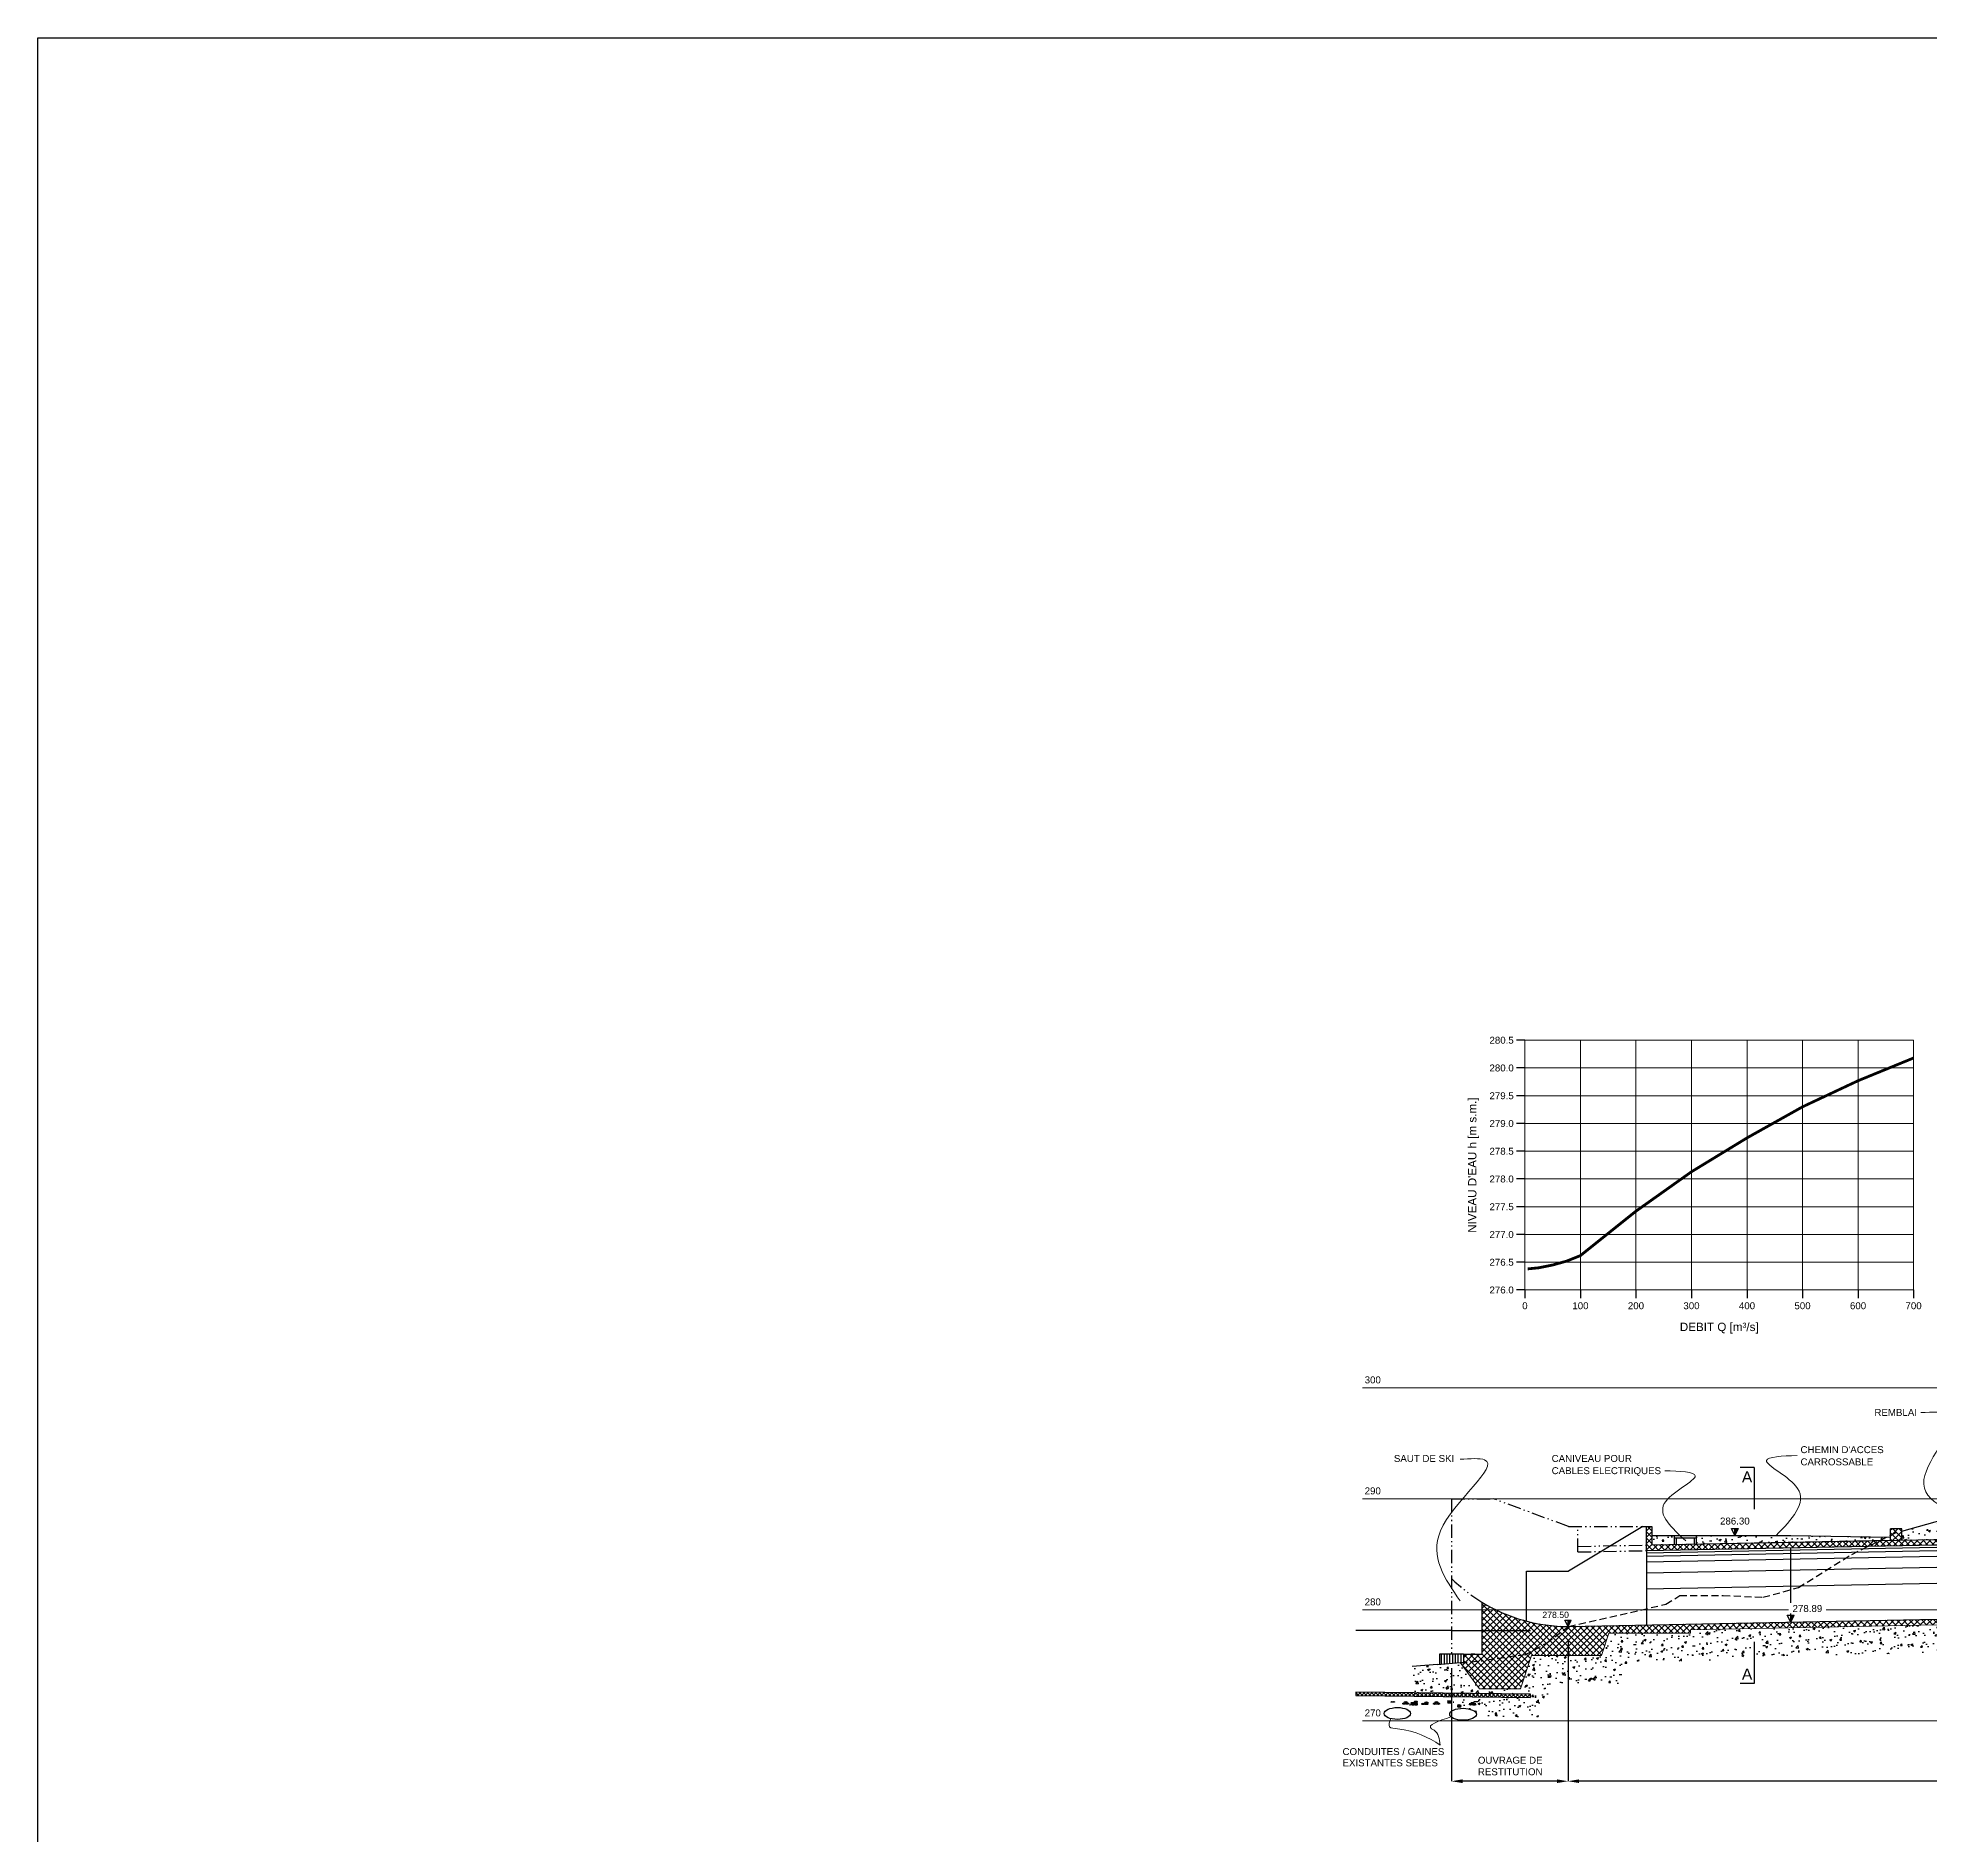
# Model space of a CAD drawing. Extents: x 106 to 63544, y 61 to 109321.
# Drawn here: x 105.8 to 276.2, y 201.6 to 363.5 of the extents above; entities that cross this region are included whole.
import ezdxf
from ezdxf.enums import TextEntityAlignment as Align

# ---------------------------------------------------------------- set-up
doc = ezdxf.new("R2010")
doc.units = 0
doc.header["$LTSCALE"] = 1.000087
doc.linetypes.add('ACAD_ISO12W100', pattern=[21, 12, -3, 0, -3, 0, -3])
doc.linetypes.add('NASCOSTA', pattern=[9.525, 6.35, -3.175])
doc.layers.add('Bordi tratteggi', color=5, linetype='Continuous', plot=False)
doc.layers.add('no_plot', color=5, linetype='Continuous', plot=False)
for name, color, linetype in [('Conduite 1000', 170, 'Continuous'), ('coordinate', 2, 'Continuous'), ('curve livello 5 m', 7, 'Continuous'), ('DIME', 6, 'Continuous'), ('LIN010CO', 2, 'Continuous'), ('LIN018CO', 6, 'Continuous'), ('LIN018TR', 6, 'NASCOSTA'), ('LIN025CO', 7, 'Continuous'), ('LIN025TR', 7, 'NASCOSTA'), ('LIN035CO', 1, 'Continuous'), ('LIN050CO', 3, 'Continuous'), ('LIN07CO', 4, 'Continuous'), ('TEXT035', 1, 'Continuous'), ('TEXT050', 3, 'Continuous')]:
    doc.layers.add(name, color=color, linetype=linetype)
doc.styles.add('ARIAL', font='arial.ttf')
doc.styles.add('ROMANS', font='romans.shx')
doc.linetypes.add('ROCCIA', pattern='A,0.25,[130,BERETTA.shx,S=0.1,R=0,X=0,Y=0],-0.2,0.25', length=0.7)
doc.dimstyles.new('BO1', dxfattribs={"dimscale": 2.5, "dimtxt": 0.25, "dimasz": 0.2, "dimexe": 0, "dimexo": 0.5, "dimgap": 0.1, "dimtad": 1, "dimzin": 0, "dimdsep": 46, "dimtxsty": 'ROMANS', "dimblk1": 'LINE', "dimblk2": 'LINE', "dimsah": 1, "dimcen": 2.5, "dimclrd": 256, "dimclre": 256, "dimclrt": 1, "dimadec": 0, "dimazin": 0, "dimtfac": 1, "dimtmove": 2, "dimatfit": 3, "dimldrblk": 'LINE', "dimfxl": 1, "dimtvp": 1, "dimtolj": 1, "dimtzin": 0, "dimarcsym": 0})
pattern_1 = [(50, (2, 0), (1.8218467, -0.159391), [0.1905, -2.0955]), (355, (2, 0), (-0.352428, 1.910566), [0.1524, -1.6764]), (100.451, (2.1518, -0.0133), (1.469425, 1.751167), [0.1619, -1.7809]), (46.1842, (2, 0.508), (2.71079, -0.420423), [0.28575, -3.14325]), (96.6356, (2.226, 0.473), (2.374042, 2.474256), [0.24285, -2.67135]), (351.184, (2, 0.508), (2.374046, 2.474251), [0.2286, -2.5146]), (21, (2.254, 0.381), (1.516149, -1.022655), [0.1905, -2.0955]), (326, (2.254, 0.381), (0.61802, 1.84188), [0.1524, -1.6764]), (71.4514, (2.3803, 0.2958), (2.134165, 0.819229), [0.1619, -1.7809]), (37.5, (2, 0), (0.030886, 0.8455504), [0, -1.65608, 0, -1.7018, 0, -1.68275]), (7.5, (2, 0), (0.6681966, 1.0018057), [0, -0.97028, 0, -1.61798, 0, -0.64135]), (327.5, (1.4336, 0), (1.355906, -0.0572874), [0, -0.635, 0, -1.9812, 0, -2.6289]), (317.5, (1.1796, 0), (1.481292, 0.254265), [0, -0.8255, 0, -1.31572, 0, -1.8669])]
pattern_2 = [(50, (2, 0), (1.8218467, -0.159391), [0.1905, -2.0955]), (355, (2, 0), (-0.352428, 1.910566), [0.1524, -1.6764]), (100.451, (2.1518, -0.0133), (1.469425, 1.751167), [0.1619, -1.7809]), (46.1842, (2, 0.508), (2.71079, -0.420423), [0.28575, -3.14325]), (96.6356, (2.226, 0.473), (2.374042, 2.474256), [0.24285, -2.67135]), (351.184, (2, 0.508), (2.374046, 2.474251), [0.2286, -2.5146]), (21, (2.254, 0.381), (1.516149, -1.022655), [0.1905, -2.0955]), (326, (2.254, 0.381), (0.61802, 1.84188), [0.1524, -1.6764]), (71.4514, (2.3803, 0.2958), (2.134165, 0.819229), [0.1619, -1.7809]), (37.5, (2, 0), (0.030886, 0.8455504), [0, -1.65608, 0, -1.7018, 0, -1.68275]), (7.5, (2, 0), (0.6681966, 1.0018057), [0, -0.97028, 0, -1.61798, 0, -0.64135]), (327.5, (1.4336, 0), (1.355906, -0.0572874), [0, -0.635, 0, -1.9812, 0, -2.6289]), (317.5, (1.1796, 0), (1.481292, 0.254265), [0, -0.8255, 0, -1.31572, 0, -1.8669])]
pattern_3 = [(45, (2, 0), (-0.280633, 0.280633), []), (135, (2, 0), (-0.280633, -0.280633), [])]

# ---------------------------------------------------------------- blocks, each defined once
blk = doc.blocks.new('LIVELLI1')
at = {"layer": 'LIN018CO'}
blk.add_solid([(0, 0.25), (0, 0), (0.125, 0.25)], dxfattribs=at)
at = {"layer": 'LIN035CO'}
for p, q in [((-0.125, 0.25), (0.125, 0.25)), ((0, 0), (-0.125, 0.25)), ((0, 0), (0, 0.25)), ((0, 0), (0.125, 0.25))]:
    blk.add_line(p, q, dxfattribs=at)
at = {"layer": 'TEXT035', "style": 'ARIAL'}
blk.add_attdef('VALORE', text='', height=0.25, dxfattribs=at).set_placement((0, 0.395), align=Align.CENTER)
blk = doc.blocks.new('*D8')
at = {"layer": 'Defpoints', "color": 0, "linetype": 'Continuous', "transparency": 16777216}
for p in [(401.53, 221.97), (243.61, 211.93), (243.61, 206.49)]:
    blk.add_point(p, dxfattribs=at)
at = {"layer": 'DIME', "linetype": 'Continuous', "lineweight": -2, "transparency": 16777216}
for p, q in [((401.53, 220.72), (401.53, 206.49)), ((243.61, 210.68), (243.61, 206.49)), ((400.53, 206.49), (244.61, 206.49))]:
    blk.add_line(p, q, dxfattribs=at)
at = {"layer": 'DIME', "linetype": 'Continuous', "transparency": 16777216}
for points in [[(244.61, 206.66), (244.61, 206.33), (243.61, 206.49)], [(400.53, 206.66), (400.53, 206.33), (401.53, 206.49)]]:
    blk.add_solid(points, dxfattribs=at)
at = {"layer": 'DIME', "color": 1, "linetype": 'Continuous', "lineweight": 0, "transparency": 16777216, "insert": (322.57, 207.15), "char_height": 0.625, "attachment_point": 5, "style": 'ARIAL'}
blk.add_mtext('\\A1;GALERIE DE DECHARGE (157.91 m)', dxfattribs=at)
blk = doc.blocks.new('LINE')
for p, q in [((-1.6, 0), (0.45, 0)), ((0, 0.45), (0, -0.45))]:
    blk.add_line(p, q)
at = {"color": 3}
blk.add_line((-0.32, -0.32), (0.32, 0.32), dxfattribs=at)
blk = doc.blocks.new('*D9')
at = {"layer": 'Defpoints', "color": 0, "linetype": 'Continuous', "transparency": 16777216}
for p in [(243.61, 220.43), (233.11, 217.93), (233.11, 206.49)]:
    blk.add_point(p, dxfattribs=at)
at = {"layer": 'DIME', "linetype": 'Continuous', "lineweight": -2, "transparency": 16777216}
for p, q in [((243.61, 219.18), (243.61, 206.49)), ((233.11, 216.68), (233.11, 206.49)), ((242.61, 206.49), (234.11, 206.49))]:
    blk.add_line(p, q, dxfattribs=at)
at = {"layer": 'DIME', "linetype": 'Continuous', "transparency": 16777216}
for points in [[(234.11, 206.66), (234.11, 206.33), (233.11, 206.49)], [(242.61, 206.66), (242.61, 206.33), (243.61, 206.49)]]:
    blk.add_solid(points, dxfattribs=at)
at = {"layer": 'DIME', "color": 1, "linetype": 'Continuous', "lineweight": 0, "transparency": 16777216, "insert": (238.4, 207.86), "char_height": 0.625, "attachment_point": 5, "style": 'ARIAL'}
blk.add_mtext('\\A1;OUVRAGE DE\\PRESTITUTION', dxfattribs=at)
blk = doc.blocks.new('SEZ2')
at = {"layer": 'LIN07CO'}
for p, q in [((0, 0), (0, -1.5)), ((0, -1.5), (-0.5, -1.5))]:
    blk.add_line(p, q, dxfattribs=at)
at = {"layer": 'TEXT050', "style": 'ARIAL'}
blk.add_attdef('NOME_SEZIONE', text='', height=0.4, dxfattribs=at).set_placement((-0.25, -1.162), align=Align.MIDDLE)
blk = doc.blocks.new('SEZ1')
at = {"layer": 'LIN07CO'}
for q in [(-0.5, 1.5), (0, 0)]:
    blk.add_line((0, 1.5), q, dxfattribs=at)
at = {"layer": 'TEXT050', "style": 'ARIAL'}
blk.add_attdef('NOME_SEZIONE', text='', height=0.4, dxfattribs=at).set_placement((-0.25, 1.167), align=Align.MIDDLE)

msp = doc.modelspace()

# ---------------------------------------------------------------- hatches: boundary and pattern name
at = {"layer": 'LIN010CO'}
h = msp.add_hatch(dxfattribs=at)
h.set_pattern_fill('ANSI37', color=256, scale=0.125, style=0)
h.set_pattern_definition(pattern_3)
edge = h.paths.add_edge_path()
edge.add_line((401.3861, 230.2215), (285.6573, 227.9532))
edge.add_line((285.6573, 227.9532), (250.6773, 227.2676))
edge.add_line((250.6773, 227.2676), (250.6773, 229.4288))
edge.add_line((250.6773, 229.4288), (251.1573, 229.4288))
edge.add_line((251.1573, 229.4288), (251.1573, 227.7771))
edge.add_line((251.1573, 227.7771), (272.6573, 228.1985))
edge.add_line((272.6573, 228.1985), (272.6573, 229.2183))
edge.add_line((272.6573, 229.2183), (273.6573, 229.2183))
edge.add_line((273.6573, 229.2183), (273.6573, 228.2181))
edge.add_line((273.6573, 228.2181), (285.1483, 228.4434))
edge.add_line((285.1483, 228.4434), (285.6573, 228.2533))
edge.add_line((285.6573, 228.2533), (401.3801, 230.5215))
edge.add_arc((401.2514, 236.9598), 6.4396, 271.145763, 330)
edge.add_line((406.8282, 233.74), (412.8907, 244.2406))
edge.add_line((412.8907, 244.2406), (412.8907, 243.6398))
edge.add_line((412.8907, 243.6398), (407.0884, 233.5898))
edge.add_arc((401.2514, 236.9598), 6.74, 271.145763, 330, ccw=False)
h = msp.add_hatch(dxfattribs=at)
h.set_pattern_fill('AR-CONC', color=256, scale=0.01, style=0)
h.set_pattern_definition(pattern_1)
h.paths.add_polyline_path([(285.8005, 231.9288), (284.0805, 231.9288), (273.6573, 229.0183), (273.6573, 228.2181), (285.1032, 228.4425)])
h = msp.add_hatch(dxfattribs=at)
h.set_pattern_fill('AR-CONC', color=256, scale=0.01, style=0)
h.set_pattern_definition(pattern_1)
h.paths.add_polyline_path([(251.1573, 228.6288), (251.1573, 227.7771), (253.1573, 227.8163), (253.1573, 228.6288)])
h = msp.add_hatch(dxfattribs=at)
h.set_pattern_fill('AR-CONC', color=256, scale=0.01, style=0)
h.set_pattern_definition(pattern_2)
h.paths.add_polyline_path([(255.1573, 228.6288), (255.1573, 227.8555), (271.7106, 228.18), (272.3467, 228.4925), (263.6573, 228.6288)])
h.paths.add_polyline_path([(272.6573, 228.4876), (272.3467, 228.4925), (271.7106, 228.18), (272.6573, 228.1985)])
h = msp.add_hatch(dxfattribs=at)
h.set_pattern_fill('ANSI37', color=256, scale=0.125, style=0)
h.set_pattern_definition(pattern_3)
h.paths.add_polyline_path([(348.0669, 222.4752), (348.0669, 221.9288), (254.624, 220.1436), (254.624, 219.8288), (247.2906, 219.8288), (246.624, 217.8288), (240.314, 217.8288), (239.314, 214.8288), (235.6473, 214.8288), (233.8875, 217.1752), (234.1973, 217.1752), (234.1973, 217.9288), (235.8473, 217.9288), (247.2906, 219.8288), (247.2775, 220.4997), (263.6573, 220.8208), (283.6573, 221.2128), (285.6573, 221.252)])
h = msp.add_hatch(dxfattribs=at)
h.set_pattern_fill('ANSI37', color=256, scale=0.125, style=0)
h.set_pattern_definition(pattern_3)
h.paths.add_polyline_path([(243.6573, 220.4288, -0.11323701), (237.119, 221.9288), (235.8473, 221.9288), (235.8473, 217.9288), (241.5686, 218.8787), (241.6606, 218.9288)])
h.paths.add_polyline_path([(247.2906, 219.8288), (247.2906, 220.5), (243.6573, 220.4288), (241.6606, 218.9288), (241.5686, 218.8787)])
h.paths.add_polyline_path([(235.8473, 222.6224), (235.8473, 221.9288), (237.119, 221.9288, -0.0241559)])
h = msp.add_hatch(dxfattribs=at)
h.set_pattern_fill('ANSI37', color=256, scale=0.08, style=0)
h.paths.add_polyline_path([(224.4853, 214.5288), (224.4853, 214.2288), (240.2226, 214.0288), (240.2226, 214.3288)])
at = {"layer": 'LIN018CO'}
h = msp.add_hatch(dxfattribs=at)
h.set_pattern_fill('AR-CONC', color=256, scale=0.01, style=0)
h.set_pattern_definition(pattern_2)
h.paths.add_polyline_path([(234.8752, 213.4663), (234.9028, 213.4638), (234.929, 213.4593), (234.9528, 213.4528), (234.9735, 213.4448), (234.9903, 213.4353), (235.0027, 213.4248), (235.0102, 213.4136), (235.0127, 213.4021), (235.0099, 213.3907), (235.002, 213.3797), (234.9894, 213.3695), (234.9723, 213.3606), (234.9514, 213.3531), (234.9274, 213.3474), (234.9011, 213.3436), (234.8734, 213.3419), (234.8453, 213.3423), (234.8177, 213.3448), (234.7915, 213.3493), (234.7677, 213.3557), (234.747, 213.3638), (234.7302, 213.3732), (234.7178, 213.3837), (234.7103, 213.3949), (234.7079, 213.4064), (234.7106, 213.4179), (234.7185, 213.4289), (234.7312, 213.439), (234.7482, 213.448), (234.7691, 213.4555), (234.7931, 213.4612), (234.8194, 213.465), (234.8471, 213.4667)])
h.paths.add_polyline_path([(233.9537, 213.3134), (233.9448, 213.3024), (233.9311, 213.2924), (233.913, 213.2837), (233.8912, 213.2766), (233.8665, 213.2715), (233.8397, 213.2684), (233.8118, 213.2675), (233.8072, 213.2676), (233.8025, 213.2677), (233.7747, 213.2697), (233.748, 213.2739), (233.7235, 213.28), (233.702, 213.288), (233.6843, 213.2974), (233.6709, 213.308), (233.6625, 213.3193), (233.6591, 213.3311), (233.6611, 213.3428), (233.6683, 213.354), (233.6805, 213.3644), (233.6972, 213.3736), (233.7178, 213.3812), (233.7417, 213.3871), (233.7679, 213.3909), (233.7955, 213.3925), (233.8236, 213.3919), (233.8511, 213.3892), (233.8772, 213.3843), (233.9008, 213.3775), (233.9211, 213.3691), (233.9374, 213.3592), (233.9492, 213.3483), (233.956, 213.3368), (233.9575, 213.325)])
h.paths.add_polyline_path([(233.8415, 213.0401), (234.0454, 213.0566), (234.2682, 213.0563), (234.4871, 213.0378), (234.6948, 213.0019), (234.8842, 212.9496), (235.0487, 212.8829), (235.1829, 212.8039), (235.2821, 212.7154), (235.3429, 212.6203), (235.3633, 212.522), (235.3426, 212.4237), (235.2815, 212.3288), (235.2613, 212.3109), (241.1287, 212.3109), (242.1287, 215.3109), (248.4387, 215.3109), (249.1054, 217.3109), (252.6966, 217.3109), (252.6966, 219.8288), (247.2906, 219.8288), (246.624, 217.8288), (240.314, 217.8288), (239.314, 214.8288), (235.6473, 214.8288), (233.8875, 217.1752), (231.8551, 217.0183), (229.5603, 216.8411), (229.7541, 214.3307), (232.0489, 214.5079), (232.7028, 214.5584), (232.8043, 214.423), (240.2226, 214.3288), (240.2226, 214.0288), (233.0314, 214.1202)])
h = msp.add_hatch(dxfattribs=at)
h.set_pattern_fill('AR-CONC', color=256, scale=0.01, style=0)
h.set_pattern_definition(pattern_2)
h.paths.add_polyline_path([(282.7557, 220.695), (254.624, 220.1436), (254.624, 219.8288), (252.6966, 219.8288), (252.6966, 217.3109), (257.1418, 217.3109), (257.1418, 217.6746), (282.6054, 218.1737)])

# ---------------------------------------------------------------- linework, layer by layer
for p, q in [((239.7246, 273.2436), (238.9746, 273.2436)), ((239.7246, 270.7436), (238.9746, 270.7436)), ((239.7246, 268.2436), (238.9746, 268.2436)), ((239.7246, 265.7436), (238.9746, 265.7436)), ((239.7246, 263.2436), (238.9746, 263.2436)), ((239.7246, 260.7436), (238.9746, 260.7436)), ((239.7246, 258.2436), (238.9746, 258.2436)), ((239.7246, 255.7436), (238.9746, 255.7436)), ((239.7246, 253.2436), (238.9746, 253.2436)), ((239.7246, 250.7436), (238.9746, 250.7436)), ((239.7246, 250.7436), (239.7246, 249.9936)), ((244.7246, 250.7436), (244.7246, 249.9936)), ((249.7246, 250.7436), (249.7246, 249.9936)), ((254.7246, 250.7436), (254.7246, 249.9936)), ((259.7246, 250.7436), (259.7246, 249.9936)), ((264.7246, 250.7436), (264.7246, 249.9936)), ((269.7246, 250.7436), (269.7246, 249.9936)), ((274.7246, 250.7436), (274.7246, 249.9936))]:
    msp.add_line(p, q)
at = {"flags": 128}
for points in [[(233.1073, 220.0725), (224.4853, 220.0725)], [(233.1073, 220.0725), (240.2226, 220.0725)]]:
    msp.add_lwpolyline(points, dxfattribs=at)
at = {"color": 4, "flags": 128}
msp.add_lwpolyline([(235.2007, 217.9288), (234.8958, 217.9288)], dxfattribs=at)
at = {"layer": 'Bordi tratteggi', "linetype": 'Continuous', "lineweight": 0, "flags": 128}
msp.add_lwpolyline([(401.3861, 230.2215), (285.6573, 227.9532), (250.6773, 227.2676), (250.6773, 229.4288), (251.1573, 229.4288), (251.1573, 227.7771), (272.6573, 228.1985), (272.6573, 229.2183), (273.6573, 229.2183), (273.6573, 228.2181), (285.1483, 228.4434), (285.6573, 228.2533), (401.3801, 230.5215, 0.26259805), (406.8282, 233.74), (412.8907, 244.2406), (412.8907, 243.6398), (407.0884, 233.5898, -0.26259805), (401.3861, 230.2212)], format="xyb", dxfattribs=at)
at = {"layer": 'Conduite 1000', "linetype": 'Continuous', "ltscale": 1.5}
for centre, major_axis, ratio in [((228.2374, 212.5942), (1.1873, 0.0008), 0.45058896), ((234.156, 212.5238), (1.2073, -0.0018), 0.44313303)]:
    msp.add_ellipse(centre, major_axis=major_axis, ratio=ratio, dxfattribs=at)
at = {"layer": 'curve livello 5 m', "color": 6}
for p, q in [((250.6773, 227.0676), (401.3901, 230.0216)), ((250.6773, 226.7675), (401.3961, 229.7216)), ((250.6773, 226.2674), (401.4061, 229.2217)), ((250.6773, 225.2673), (401.4261, 228.2219)), ((250.6773, 227.2676), (250.6773, 220.5664)), ((250.6773, 223.817), (391.5281, 226.5777))]:
    msp.add_line(p, q, dxfattribs=at)
at = {"layer": 'LIN010CO', "linetype": 'Continuous', "lineweight": 0}
for p, q in [((244.7246, 250.7436), (244.7246, 273.2436)), ((249.7246, 250.7436), (249.7246, 273.2436)), ((254.7246, 250.7436), (254.7246, 273.2436)), ((259.7246, 250.7436), (259.7246, 273.2436)), ((264.7246, 250.7436), (264.7246, 273.2436)), ((269.7246, 250.7436), (269.7246, 273.2436)), ((239.7246, 270.7436), (274.7246, 270.7436)), ((239.7246, 268.2436), (274.7246, 268.2436)), ((239.7246, 265.7436), (274.7246, 265.7436)), ((239.7246, 263.2436), (274.7246, 263.2436)), ((239.7246, 260.7436), (274.7246, 260.7436)), ((239.7246, 258.2436), (274.7246, 258.2436)), ((239.7246, 255.7436), (274.7246, 255.7436)), ((239.7246, 253.2436), (274.7246, 253.2436)), ((225.0983, 241.9288), (412.8907, 241.9288)), ((225.0983, 231.9288), (412.8907, 231.9288)), ((225.0983, 221.9288), (263.4529, 221.9288)), ((266.8465, 221.9288), (333.852, 221.9288)), ((225.0983, 211.9288), (412.8907, 211.9288))]:
    msp.add_line(p, q, dxfattribs=at)
at = {"layer": 'LIN010CO'}
for p, q in [((263.6573, 222.5556), (263.6573, 227.522)), ((263.6573, 220.8208), (263.6573, 221.6039)), ((232.1973, 217.9288), (232.1973, 217.0447)), ((232.4473, 217.9288), (232.4473, 217.064)), ((232.6973, 217.9288), (232.6973, 217.0833)), ((232.9473, 217.9288), (232.9473, 217.1026)), ((233.1973, 217.9288), (233.1973, 217.1219)), ((233.4473, 217.9288), (233.4473, 217.1412)), ((233.6973, 217.9288), (233.6973, 217.1605)), ((233.9473, 217.9288), (233.9473, 217.1752))]:
    msp.add_line(p, q, dxfattribs=at)
at = {"layer": 'LIN018CO'}
msp.add_line((273.6573, 229.0183), (285.9022, 232.4374), dxfattribs=at)
at = {"layer": 'LIN018CO', "linetype": 'Continuous', "lineweight": 0}
for points in [[(275.3631, 239.6998), (277.8871, 239.4716), (275.6622, 233.6616), (281.5469, 229.8624)], [(233.8925, 235.493), (236.0988, 235.4392), (232.1166, 229.0383), (233.8925, 222.7451)], [(264.2442, 235.8376), (261.4862, 235.3896), (264.2787, 232.8734), (262.3412, 228.6288)], [(252.3102, 234.4623), (255.0683, 234.0142), (252.2758, 231.4981), (254.2132, 228.1545)], [(227.6521, 212.1284), (227.5337, 211.3992), (228.2642, 211.2102), (232.104, 209.7521)], [(233.0681, 212.2972), (231.3205, 211.2171), (231.54, 211.0924), (232.104, 209.7521)]]:
    msp.add_spline(points, degree=3, dxfattribs=at)
at = {"layer": 'LIN018TR', "linetype": 'ACAD_ISO12W100', "ltscale": 0.1}
for p, q in [((233.1073, 231.9288), (233.1073, 217.9288)), ((233.1073, 231.9288), (236.9073, 231.9288)), ((243.6573, 229.4288), (236.9073, 231.9288)), ((243.6573, 229.4288), (250.3573, 229.4288)), ((244.4873, 227.1463), (244.4873, 229.4288)), ((244.4775, 227.6462), (250.6675, 227.7675)), ((244.4873, 227.1463), (250.6773, 227.2676))]:
    msp.add_line(p, q, dxfattribs=at)
msp.add_arc((243.6573, 235.4288), 15, 225.304947, 238.623019, dxfattribs=at)
at = {"layer": 'LIN025CO'}
for p, q in [((250.3573, 229.4288), (243.6573, 225.4288)), ((250.3573, 229.4288), (250.6773, 229.4288)), ((251.1573, 228.6288), (263.6573, 228.6288)), ((253.1573, 228.6288), (253.1573, 227.8163)), ((253.1573, 228.4288), (255.1573, 228.4288)), ((253.3573, 228.4288), (253.3573, 227.8203)), ((254.9573, 228.4288), (254.9573, 227.8516)), ((255.1573, 228.6288), (255.1573, 227.8555)), ((263.6573, 228.6288), (272.6573, 228.4876)), ((239.8573, 220.9181), (239.8573, 225.4288)), ((239.8573, 225.4288), (243.6573, 225.4288)), ((234.1973, 217.9288), (232.0473, 217.9288)), ((232.0473, 217.9288), (232.0473, 217.0331))]:
    msp.add_line(p, q, dxfattribs=at)
at = {"layer": 'LIN025CO', "flags": 128}
msp.add_lwpolyline([(240.2226, 214.0288), (240.2226, 214.3288), (224.4853, 214.5288), (224.4853, 214.2288)], close=True, dxfattribs=at)
at = {"layer": 'LIN025CO'}
for centre, major_axis, ratio in [((227.7087, 213.6388), (0.0459, -0.0001), 0.43560984), ((227.8235, 213.6386), (0.0459, -0.0001), 0.43560984), ((227.9383, 213.6384), (0.0459, -0.0001), 0.43560984), ((228.851, 213.482), (0.1421, -0.0006), 0.43969059), ((228.9931, 213.6063), (0.1421, 0), 0.43969741), ((229.1353, 213.4806), (0.1421, -0.0009), 0.43968886), ((229.3722, 213.3559), (0.0292, -0.0006), 0.42872469), ((229.6057, 213.4019), (0.1458, -0.003), 0.42861745), ((229.6081, 213.5269), (0.1458, -0.0019), 0.42874299), ((229.8972, 213.397), (0.1458, 0), 0.42905965), ((229.8996, 213.522), (0.1458, -0.0029), 0.42897074), ((229.9019, 213.6469), (0.1458, -0.003), 0.42872441), ((230.5653, 213.4588), (0.145, -0.0028), 0.43088805), ((230.8553, 213.4542), (0.145, -0.0028), 0.43111156), ((230.8576, 213.5791), (0.145, 0), 0.43096633), ((231.6174, 213.4764), (0.1449, 0), 0.4312884), ((231.7623, 213.5994), (0.1449, -0.0025), 0.43124932), ((231.9072, 213.4723), (0.1449, 0), 0.43124926), ((232.8129, 213.5561), (0.0599, -0.0007), 0.41735817), ((232.8152, 213.656), (0.0599, -0.0007), 0.41735817), ((232.8152, 213.606), (0.0599, -0.0007), 0.41735817), ((232.8176, 213.706), (0.0599, -0.0007), 0.41735817), ((232.9326, 213.5543), (0.0599, 0), 0.41745707), ((232.935, 213.6542), (0.0599, 0), 0.41745707), ((232.935, 213.6042), (0.0599, 0), 0.41745707), ((232.9374, 213.7042), (0.0599, 0), 0.41745707), ((233.0524, 213.5524), (0.0599, -0.0011), 0.41741383), ((233.0548, 213.6524), (0.0599, -0.0011), 0.41741383), ((233.0548, 213.6024), (0.0599, -0.0011), 0.41741383), ((233.0572, 213.7023), (0.0599, -0.0011), 0.41741383), ((233.2989, 213.6112), (0.0299, -0.0005), 0.41741373), ((233.806, 213.2051), (0.1492, -0.0031), 0.41896278), ((233.8084, 213.33), (0.1492, -0.0031), 0.41868768), ((234.8603, 213.4043), (0.1524, -0.0022), 0.41006819), ((235.0127, 213.5275), (0.1524, 0), 0.4101096), ((235.1651, 213.4007), (0.1524, 0), 0.41010961), ((235.1966, 213.6678), (0.0488, -0.0007), 0.41006814), ((235.3186, 213.6664), (0.0488, -0.0007), 0.41006812), ((235.4405, 213.665), (0.0488, 0), 0.41010961)]:
    msp.add_ellipse(centre, major_axis=major_axis, ratio=ratio, dxfattribs=at)
at = {"layer": 'LIN025TR', "ltscale": 0.1}
for p, q in [((269.1641, 226.9288), (273.2345, 228.9288)), ((264.3471, 223.9288), (269.1641, 226.9288)), ((261.1552, 223.0604), (264.3471, 223.9288)), ((243.6573, 220.4288), (252.4082, 222.4288)), ((252.4082, 222.4288), (253.6879, 223.2288)), ((253.6573, 223.2288), (257.5814, 223.2288)), ((257.5814, 223.2288), (261.1552, 223.0604)), ((241.6606, 218.9288), (243.6573, 220.4288)), ((239.7383, 217.8833), (241.6606, 218.9288)), ((233.8875, 217.1752), (235.8767, 217.3288)), ((239.7383, 217.8833), (235.8767, 217.3288))]:
    msp.add_line(p, q, dxfattribs=at)
at = {"layer": 'LIN035CO'}
for p, q in [((250.6773, 227.2676), (250.6773, 229.4288)), ((250.6773, 229.4288), (251.1573, 229.4288)), ((251.1573, 229.4288), (251.1573, 227.7771)), ((251.1573, 227.7771), (285.1032, 228.4425)), ((272.6573, 228.1985), (272.6573, 229.2183)), ((273.6573, 229.2183), (272.6573, 229.2183)), ((273.6573, 228.2181), (273.6573, 229.2183)), ((250.6675, 227.7675), (250.6773, 227.7677)), ((250.6773, 227.2676), (285.6573, 227.9532)), ((235.8473, 222.6224), (235.8473, 217.9288)), ((243.6573, 220.4288), (285.6573, 221.252)), ((233.8875, 217.1752), (234.1973, 217.1752)), ((234.1973, 217.9288), (234.1973, 217.1752)), ((234.1973, 217.9288), (235.8473, 217.9288))]:
    msp.add_line(p, q, dxfattribs=at)
msp.add_arc((243.6573, 235.4288), 15, 238.623019, 270, dxfattribs=at)
at = {"layer": 'LIN050CO', "lineweight": 0}
for p, q in [((239.7246, 250.7436), (239.7246, 273.2436)), ((239.7246, 273.2436), (274.7246, 273.2436)), ((274.7246, 250.7436), (274.7246, 273.2436)), ((239.7246, 250.7436), (274.7246, 250.7436))]:
    msp.add_line(p, q, dxfattribs=at)
at = {"layer": 'LIN050CO', "linetype": 'ROCCIA', "lineweight": 0, "ltscale": 1.25}
for q in [(401.53, 223.023), (254.624, 219.8288)]:
    msp.add_line((254.624, 220.1436), q, dxfattribs=at)
at = {"layer": 'LIN050CO', "linetype": 'ROCCIA', "lineweight": 0}
for p, q in [((246.624, 217.8288), (247.2906, 219.8288)), ((233.8875, 217.1752), (235.6473, 214.8288)), ((239.314, 214.8288), (240.314, 217.8288)), ((240.314, 217.8288), (246.624, 217.8288)), ((235.6473, 214.8288), (239.314, 214.8288))]:
    msp.add_line(p, q, dxfattribs=at)
at = {"layer": 'LIN050CO'}
for q in [(229.5603, 216.8411), (233.8875, 217.1752)]:
    msp.add_line((231.8551, 217.0183), q, dxfattribs=at)
at = {"layer": 'LIN050CO', "linetype": 'ROCCIA', "lineweight": 0, "flags": 128}
msp.add_lwpolyline([(247.2906, 219.8288), (254.624, 219.8288)], dxfattribs=at)
at = {"layer": 'LIN07CO', "lineweight": 0, "const_width": 0.25, "flags": 128}
msp.add_lwpolyline([(239.9746, 252.6436), (240.9746, 252.7436), (242.2246, 252.9936), (243.4746, 253.3436), (244.7246, 253.8436), (249.7246, 257.8436), (254.7246, 261.3936), (259.7246, 264.4436), (264.7246, 267.2436), (269.7246, 269.5936), (274.7246, 271.6436)], dxfattribs=at)
at = {"layer": 'no_plot', "color": 3}
msp.add_lwpolyline([(105.812, 363.5418), (527.9019, 363.5418), (527.9019, 61.2754), (105.812, 61.2754)], close=True, dxfattribs=at)

# ---------------------------------------------------------------- block references
at = {"xscale": 2.5, "yscale": 2.5, "zscale": 2.5}
msp.add_blockref('LIVELLI1', (258.6316, 228.6288), dxfattribs=at).add_auto_attribs({'VALORE': '286.30'})
ref = msp.add_blockref('LIVELLI1', (243.6118, 220.4289), dxfattribs=dict(xscale=2.239999999997963, yscale=2.239999999997963, zscale=2.239999999997963))
ref.add_attrib('VALORE', '278.50', dxfattribs={"layer": 'TEXT035', "height": 0.56, "style": 'ARIAL'}).set_placement((242.4928, 221.1976), align=Align.CENTER)
ref = msp.add_blockref('LIVELLI1', (263.6573, 220.8208), dxfattribs=dict(xscale=2.5, yscale=2.5, zscale=2.5))
ref.add_attrib('VALORE', '278.89', dxfattribs={"layer": 'TEXT035', "height": 0.625, "style": 'ARIAL'}).set_placement((265.1626, 221.7391), align=Align.CENTER)
at = {"layer": 'LIN025CO', "xscale": 2.5, "yscale": 2.5, "zscale": 2.5}
for name, p in [('SEZ1', (260.3571, 230.99)), ('SEZ2', (260.3571, 219.0462))]:
    msp.add_blockref(name, p, dxfattribs=at).add_auto_attribs({'NOME_SEZIONE': 'A'})

# ---------------------------------------------------------------- texts
at = {"layer": 'coordinate', "color": 1, "style": 'ARIAL'}
for s, p in [('280.5', (238.7182, 273.2436)), ('280.0', (238.7182, 270.7436)), ('279.5', (238.7182, 268.2436)), ('279.0', (238.7182, 265.7436)), ('278.5', (238.7182, 263.2436)), ('278.0', (238.7182, 260.7436)), ('277.5', (238.7182, 258.2436)), ('277.0', (238.7182, 255.7436)), ('276.5', (238.7182, 253.2436)), ('276.0', (238.7182, 250.7436))]:
    msp.add_text(s, height=0.625, dxfattribs=at).set_placement(p, align=Align.MIDDLE_RIGHT)
for s, p in [('0', (239.7246, 249.3247)), ('100', (244.7246, 249.3247)), ('200', (249.7246, 249.3247)), ('300', (254.7246, 249.3247)), ('400', (259.7246, 249.3247)), ('500', (264.7246, 249.3247)), ('600', (269.7246, 249.3247)), ('700', (274.7246, 249.3247))]:
    msp.add_text(s, height=0.625, dxfattribs=at).set_placement(p, align=Align.MIDDLE)
for s, p in [('300', (225.2952, 242.6462)), ('290', (225.2952, 232.6462)), ('280', (225.2952, 222.6462)), ('270', (225.2952, 212.6462))]:
    msp.add_text(s, height=0.625, dxfattribs=at).set_placement(p, align=Align.MIDDLE_LEFT)
at = {"layer": 'TEXT035', "style": 'ARIAL'}
msp.add_text("NIVEAU D'EAU h [m s.m.]", height=0.75, rotation=90, dxfattribs=at).set_placement((235.0756, 261.9936), align=Align.MIDDLE)
msp.add_text('DEBIT Q [m³/s]', height=0.75, dxfattribs=at).set_placement((257.2246, 247.3264), align=Align.MIDDLE)
for s, p in [('REMBLAI', (271.1979, 239.3982)), ('SAUT DE SKI', (227.9252, 235.2551)), ('CANIVEAU POUR', (242.1322, 235.2551)), ("CHEMIN D'ACCES", (264.541, 236.0484)), ('CARROSSABLE', (264.541, 234.9472)), ('CABLES ELECTRIQUES', (242.1322, 234.1539)), ('CONDUITES / GAINES ', (223.3007, 208.8472)), ('EXISTANTES SEBES', (223.3007, 207.834))]:
    msp.add_text(s, height=0.625, dxfattribs=at).set_placement(p)

# ---------------------------------------------------------------- dimensions: what is measured, and where the dimension line sits
at = {"layer": 'DIME', "linetype": 'Continuous', "lineweight": 0}
dim = msp.add_linear_dim(base=(243.6118, 206.4928), p1=(401.5261, 221.9726), p2=(243.6118, 211.9288), text='GALERIE DE DECHARGE (157.91 m)', dimstyle='BO1', override={"dimasz": 0.4, "dimtxsty": 'ARIAL'}, dxfattribs=at)
dim.commit()
dim.dimension.update_dxf_attribs({"geometry": '*D8', "text_midpoint": (322.569, 207.1525)})
dim = msp.add_linear_dim(base=(233.1073, 206.4928), p1=(243.6118, 220.4289), p2=(233.1073, 217.9288), text='OUVRAGE DE\\PRESTITUTION', dimstyle='BO1', override={"dimasz": 0.4, "dimtxsty": 'ARIAL'}, dxfattribs=at)
dim.commit()
dim.dimension.update_dxf_attribs({"geometry": '*D9', "text_midpoint": (238.3996, 207.8607), "dimtype": 160})

doc.saveas('drawing.dxf')
